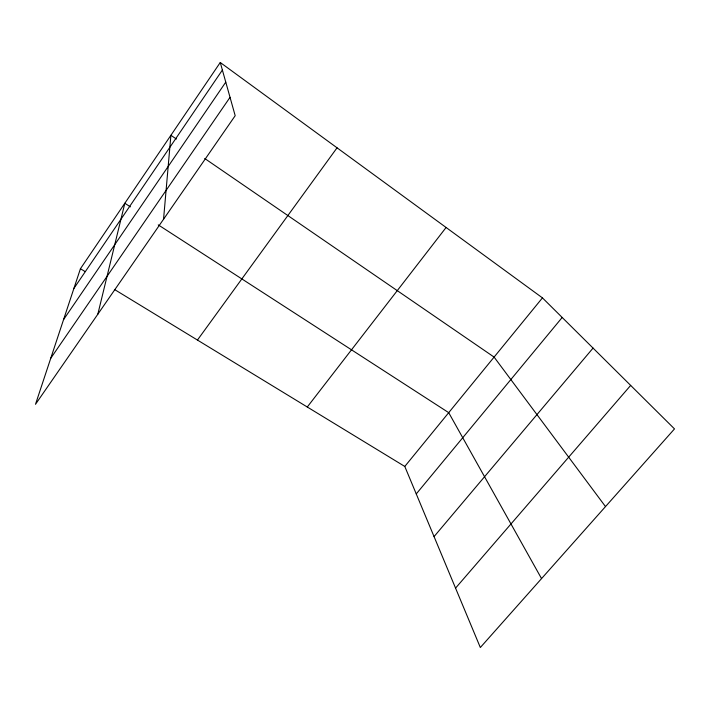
<?xml version="1.0" encoding="UTF-8"?>
<svg xmlns="http://www.w3.org/2000/svg" width="710" height="710" viewBox="0 0 710 710"><rect width="100%" height="100%" fill="white"/><g stroke="black" fill="none" stroke-linecap="round" stroke-linejoin="round"><path stroke-width="1.06" d="M163.557 219.212L170.906 135.282L176.391 139.045M97.82 314.228L124.827 203.255L130.4 206.858M80.434 268.726L35.5 404.292L235.188 115.703L220.26 62.489L80.434 268.726L85.156 271.602M73.911 288.411L222.381 70.05M63.581 319.589L225.771 82.147M50.756 358.257L230.031 97.332M197.451 340.055L337.046 147.822M307.279 407.007L446.093 227.484M542.449 297.88L674.5 428.902L480.333 647.511L404.789 466.452L542.449 297.88L220.26 62.489M416.255 493.929L562.187 317.468M434.058 536.6L593.054 348.095M455.554 588.12L630.666 385.406M114.408 289.44L404.789 466.452M158.259 224.875L448.711 412.661L541.544 578.597M204.72 158.49L494.098 357.094L605.506 506.585"/></g></svg>
